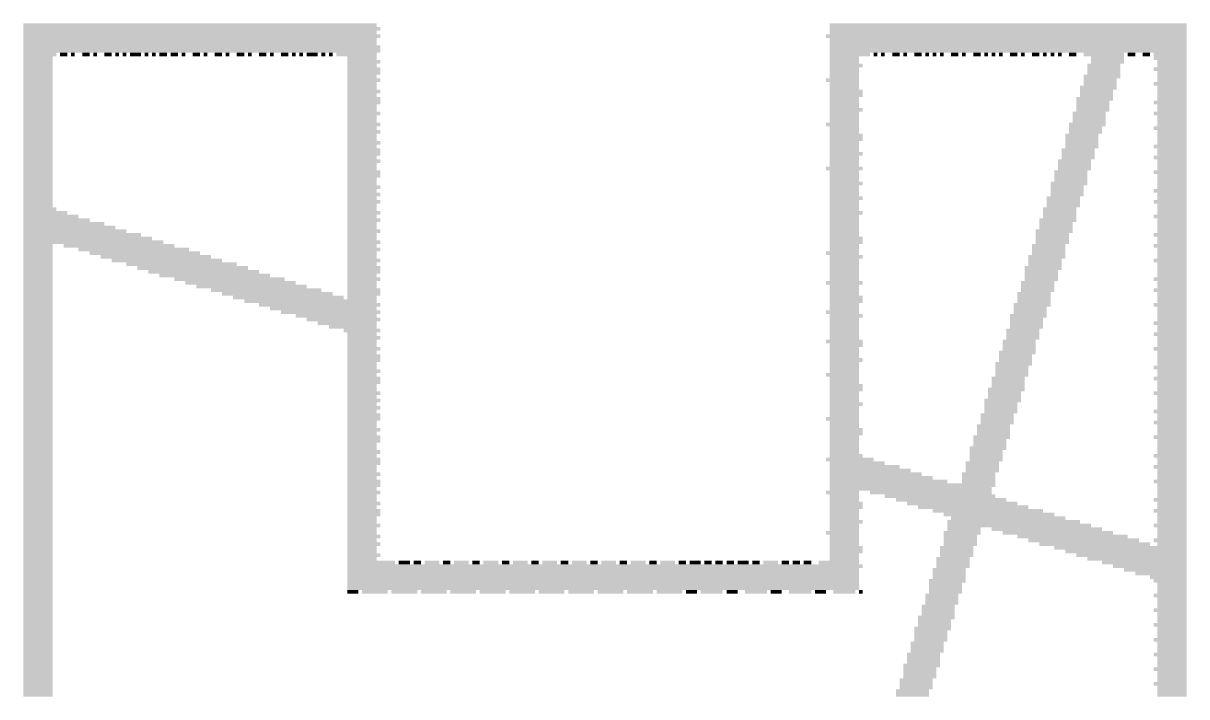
# Model space of a CAD drawing. Extents: x 0 to 95, y -1 to 85.
# Drawn here: x 43.59 to 51.3, y 34.32 to 38.78 of the extents above; entities that cross this region are included whole.
import ezdxf

# ---------------------------------------------------------------- set-up
doc = ezdxf.new("R2010")
doc.units = 0
doc.layers.add('26', color=251, linetype='CONTINUOUS')

# ---------------------------------------------------------------- blocks, each defined once
blk = doc.blocks.new('RECT')
blk.add_solid([(-0.5, -0.5), (0.5, -0.5), (-0.5, 0.5), (0.5, 0.5)])

msp = doc.modelspace()

# ---------------------------------------------------------------- block references
at = {"layer": '26', "yscale": 0.0244, "rotation": 180}
for p, xscale in [((44.7618, 38.7716), 2.3424), ((50.1176, 38.7716), 2.3668), ((44.774, 38.7472), 2.3668), ((44.7618, 38.7228), 2.3424), ((44.774, 38.6984), 2.3668), ((50.1054, 38.6984), 2.3912), ((50.1176, 38.7472), 2.3668), ((50.1176, 38.7228), 2.3668), ((44.7618, 38.674), 2.3424), ((44.7618, 38.6496), 2.3424), ((44.774, 38.6252), 2.3668), ((50.1176, 38.674), 2.3668), ((50.1176, 38.6496), 2.3668), ((50.1176, 38.6252), 2.3668), ((44.774, 38.6008), 2.3668), ((43.7004, 38.5764), 0.2196), ((43.6882, 38.552), 0.1952), ((43.859, 38.5764), 0.0488), ((43.92, 38.5764), 0.0244), ((44.0054, 38.5764), 0.0488), ((44.0664, 38.5764), 0.0244), ((44.1518, 38.5764), 0.0488), ((44.2128, 38.5764), 0.0244), ((44.2616, 38.5764), 0.0244), ((44.3348, 38.5764), 0.0732), ((44.408, 38.5764), 0.0244), ((44.4568, 38.5764), 0.0244), ((44.5178, 38.5764), 0.0488), ((44.591, 38.5764), 0.0488), ((44.652, 38.5764), 0.0244), ((44.7374, 38.5764), 0.0488), ((44.7984, 38.5764), 0.0244), ((44.8838, 38.5764), 0.0488), ((44.9448, 38.5764), 0.0244), ((45.0302, 38.5764), 0.0488), ((45.0912, 38.5764), 0.0244), ((45.1766, 38.5764), 0.0488), ((45.2376, 38.5764), 0.0244), ((45.323, 38.5764), 0.0488), ((45.384, 38.5764), 0.0244), ((45.4328, 38.5764), 0.0244), ((45.506, 38.5764), 0.0732), ((45.5792, 38.5764), 0.0244), ((45.628, 38.5764), 0.0244), ((45.7988, 38.5764), 0.2684), ((45.8354, 38.552), 0.1952), ((50.1176, 38.6008), 2.3668), ((49.0684, 38.5764), 0.2684), ((49.0318, 38.552), 0.1952), ((49.2392, 38.5764), 0.0244), ((49.288, 38.5764), 0.0244), ((49.3734, 38.5764), 0.0488), ((49.4344, 38.5764), 0.0244), ((49.5198, 38.5764), 0.0488), ((49.5808, 38.5764), 0.0244), ((49.6296, 38.5764), 0.0244), ((49.6784, 38.5764), 0.0244), ((49.7638, 38.5764), 0.0488), ((49.8248, 38.5764), 0.0244), ((49.9102, 38.5764), 0.0488), ((49.9712, 38.5764), 0.0244), ((50.02, 38.5764), 0.0244), ((50.0688, 38.5764), 0.0244), ((50.1542, 38.5764), 0.0488), ((50.2152, 38.5764), 0.0244), ((50.3006, 38.5764), 0.0488), ((50.3616, 38.5764), 0.0244), ((50.4104, 38.5764), 0.0244), ((50.4592, 38.5764), 0.0244), ((50.5446, 38.5764), 0.0488), ((50.752, 38.5764), 0.2684), ((50.7764, 38.552), 0.2196), ((50.935, 38.5764), 0.0488), ((51.0326, 38.5764), 0.0488), ((51.1912, 38.5764), 0.2196), ((51.1912, 38.552), 0.2196), ((43.6882, 38.5276), 0.1952), ((43.6882, 38.5032), 0.1952), ((43.6882, 38.4788), 0.1952), ((45.8476, 38.5276), 0.2196), ((45.8354, 38.5032), 0.1952), ((45.8476, 38.4788), 0.2196), ((49.0318, 38.5276), 0.1952), ((49.044, 38.5032), 0.2196), ((49.0318, 38.4788), 0.1952), ((50.752, 38.5032), 0.2196), ((50.752, 38.4788), 0.2196), ((50.7764, 38.5276), 0.2196), ((51.1912, 38.4788), 0.2196), ((51.2034, 38.5276), 0.1952), ((51.2034, 38.5032), 0.1952), ((43.6882, 38.4544), 0.1952), ((43.6882, 38.43), 0.1952), ((43.6882, 38.4056), 0.1952), ((45.8476, 38.4544), 0.2196), ((45.8354, 38.43), 0.1952), ((45.8476, 38.4056), 0.2196), ((49.0196, 38.4056), 0.2196), ((49.0318, 38.4544), 0.1952), ((49.0318, 38.43), 0.1952), ((50.7398, 38.43), 0.244), ((50.7276, 38.4056), 0.2196), ((50.752, 38.4544), 0.2196), ((51.2034, 38.4544), 0.1952), ((51.2034, 38.43), 0.1952), ((51.2034, 38.4056), 0.1952), ((43.6882, 38.3812), 0.1952), ((43.6882, 38.3568), 0.1952), ((43.6882, 38.3324), 0.1952), ((45.8354, 38.3812), 0.1952), ((45.8354, 38.3568), 0.1952), ((45.8476, 38.3324), 0.2196), ((49.0318, 38.3812), 0.1952), ((49.0318, 38.3568), 0.1952), ((49.044, 38.3324), 0.2196), ((50.7154, 38.3568), 0.244), ((50.7032, 38.3324), 0.2196), ((50.7276, 38.3812), 0.2196), ((51.1912, 38.3812), 0.2196), ((51.2034, 38.3568), 0.1952), ((51.2034, 38.3324), 0.1952), ((43.6882, 38.308), 0.1952), ((43.6882, 38.2836), 0.1952), ((43.6882, 38.2592), 0.1952), ((43.6882, 38.2348), 0.1952), ((45.8354, 38.308), 0.1952), ((45.8476, 38.2836), 0.2196), ((45.8476, 38.2592), 0.2196), ((45.8354, 38.2348), 0.1952), ((49.044, 38.308), 0.2196), ((49.0318, 38.2836), 0.1952), ((49.0318, 38.2592), 0.1952), ((49.0318, 38.2348), 0.1952), ((50.691, 38.2836), 0.244), ((50.6788, 38.2592), 0.2196), ((50.6788, 38.2348), 0.2196), ((50.7032, 38.308), 0.2196), ((51.1912, 38.2592), 0.2196), ((51.2034, 38.308), 0.1952), ((51.2034, 38.2836), 0.1952), ((51.2034, 38.2348), 0.1952), ((43.6882, 38.2104), 0.1952), ((43.6882, 38.186), 0.1952), ((43.6882, 38.1616), 0.1952), ((45.8354, 38.2104), 0.1952), ((45.8476, 38.186), 0.2196), ((45.8354, 38.1616), 0.1952), ((49.044, 38.2104), 0.2196), ((49.0318, 38.186), 0.1952), ((49.0318, 38.1616), 0.1952), ((50.6544, 38.186), 0.2196), ((50.6544, 38.1616), 0.2196), ((50.6788, 38.2104), 0.2196), ((51.1912, 38.186), 0.2196), ((51.2034, 38.2104), 0.1952), ((51.2034, 38.1616), 0.1952), ((43.6882, 38.1372), 0.1952), ((43.6882, 38.1128), 0.1952), ((43.6882, 38.0884), 0.1952), ((45.8354, 38.1372), 0.1952), ((45.8476, 38.1128), 0.2196), ((45.8354, 38.0884), 0.1952), ((49.0196, 38.1128), 0.2196), ((49.0318, 38.1372), 0.1952), ((49.0318, 38.0884), 0.1952), ((50.6422, 38.1128), 0.244), ((50.63, 38.0884), 0.2196), ((50.6544, 38.1372), 0.2196), ((51.1912, 38.0884), 0.2196), ((51.2034, 38.1372), 0.1952), ((51.2034, 38.1128), 0.1952), ((43.6882, 38.064), 0.1952), ((43.6882, 38.0396), 0.1952), ((43.6882, 38.0152), 0.1952), ((45.8476, 38.064), 0.2196), ((45.8354, 38.0396), 0.1952), ((45.8354, 38.0152), 0.1952), ((49.0318, 38.064), 0.1952), ((49.044, 38.0396), 0.2196), ((49.044, 38.0152), 0.2196), ((50.6056, 38.0396), 0.2196), ((50.6056, 38.0152), 0.2196), ((50.63, 38.064), 0.2196), ((51.2034, 38.064), 0.1952), ((51.2034, 38.0396), 0.1952), ((51.2034, 38.0152), 0.1952), ((43.6882, 37.9908), 0.1952), ((43.6882, 37.9664), 0.1952), ((43.6882, 37.942), 0.1952), ((45.8476, 37.9908), 0.2196), ((45.8354, 37.9664), 0.1952), ((45.8476, 37.942), 0.2196), ((49.0318, 37.9908), 0.1952), ((49.0318, 37.9664), 0.1952), ((49.0318, 37.942), 0.1952), ((50.5812, 37.942), 0.2196), ((50.6056, 37.9908), 0.2196), ((50.6056, 37.9664), 0.2196), ((51.1912, 37.9664), 0.2196), ((51.2034, 37.9908), 0.1952), ((51.2034, 37.942), 0.1952), ((43.6882, 37.9176), 0.1952), ((43.6882, 37.8932), 0.1952), ((43.6882, 37.8688), 0.1952), ((45.8476, 37.9176), 0.2196), ((45.8354, 37.8932), 0.1952), ((45.8476, 37.8688), 0.2196), ((49.044, 37.9176), 0.2196), ((49.0318, 37.8932), 0.1952), ((49.0318, 37.8688), 0.1952), ((50.5568, 37.8688), 0.2196), ((50.5812, 37.9176), 0.2196), ((50.5812, 37.8932), 0.2196), ((51.1912, 37.8932), 0.2196), ((51.2034, 37.9176), 0.1952), ((51.2034, 37.8688), 0.1952), ((43.6882, 37.8444), 0.1952), ((43.6882, 37.82), 0.1952), ((43.6882, 37.7956), 0.1952), ((43.6882, 37.7712), 0.1952), ((45.8354, 37.8444), 0.1952), ((45.8354, 37.82), 0.1952), ((45.8476, 37.7956), 0.2196), ((45.8476, 37.7712), 0.2196), ((49.0318, 37.82), 0.244), ((49.0318, 37.8444), 0.1952), ((49.0318, 37.7956), 0.1952), ((49.0318, 37.7712), 0.1952), ((50.5324, 37.7956), 0.2196), ((50.5324, 37.7712), 0.2196), ((50.5568, 37.8444), 0.2196), ((50.5568, 37.82), 0.2196), ((51.1912, 37.7956), 0.2196), ((51.2034, 37.8444), 0.1952), ((51.2034, 37.82), 0.1952), ((51.2034, 37.7712), 0.1952), ((43.6882, 37.7468), 0.1952), ((43.6882, 37.7224), 0.1952), ((43.6882, 37.698), 0.1952), ((45.8354, 37.7468), 0.1952), ((45.8354, 37.7224), 0.1952), ((45.8476, 37.698), 0.2196), ((49.0318, 37.7468), 0.1952), ((49.044, 37.7224), 0.2196), ((49.0318, 37.698), 0.1952), ((50.5202, 37.7224), 0.244), ((50.508, 37.698), 0.2196), ((50.5324, 37.7468), 0.2196), ((51.2034, 37.7468), 0.1952), ((51.2034, 37.7224), 0.1952), ((51.2034, 37.698), 0.1952), ((43.6882, 37.6736), 0.1952), ((43.6882, 37.6492), 0.1952), ((43.6882, 37.6248), 0.1952), ((45.8354, 37.6736), 0.1952), ((45.8476, 37.6492), 0.2196), ((45.8354, 37.6248), 0.1952), ((49.0318, 37.6736), 0.1952), ((49.0318, 37.6492), 0.1952), ((49.044, 37.6248), 0.2196), ((50.4836, 37.6248), 0.2196), ((50.508, 37.6736), 0.2196), ((50.508, 37.6492), 0.2196), ((51.1912, 37.6736), 0.2196), ((51.2034, 37.6492), 0.1952), ((51.2034, 37.6248), 0.1952), ((43.6882, 37.6004), 0.1952), ((43.6882, 37.576), 0.1952), ((43.7004, 37.5516), 0.2196), ((45.8476, 37.6004), 0.2196), ((45.8354, 37.576), 0.1952), ((45.8354, 37.5516), 0.1952), ((49.0318, 37.6004), 0.1952), ((49.0318, 37.576), 0.1952), ((49.0318, 37.5516), 0.1952), ((50.4592, 37.5516), 0.2196), ((50.4836, 37.6004), 0.2196), ((50.4836, 37.576), 0.2196), ((51.1912, 37.6004), 0.2196), ((51.2034, 37.576), 0.1952), ((51.2034, 37.5516), 0.1952), ((43.737, 37.5272), 0.2928), ((43.7736, 37.5028), 0.366), ((43.8102, 37.4784), 0.4392), ((45.8476, 37.5272), 0.2196), ((45.8354, 37.5028), 0.1952), ((45.8476, 37.4784), 0.2196), ((49.044, 37.5272), 0.2196), ((49.0318, 37.5028), 0.1952), ((49.0318, 37.4784), 0.1952), ((50.447, 37.4784), 0.244), ((50.4592, 37.5272), 0.2196), ((50.4592, 37.5028), 0.2196), ((51.1912, 37.5028), 0.2196), ((51.2034, 37.5272), 0.1952), ((51.2034, 37.4784), 0.1952), ((43.859, 37.454), 0.5368), ((43.8956, 37.4296), 0.61), ((43.9322, 37.4052), 0.6832), ((45.8354, 37.454), 0.1952), ((45.8354, 37.4296), 0.1952), ((45.8476, 37.4052), 0.2196), ((49.0318, 37.454), 0.1952), ((49.0318, 37.4296), 0.1952), ((49.0318, 37.4052), 0.1952), ((50.4226, 37.4052), 0.244), ((50.4348, 37.454), 0.2196), ((50.4348, 37.4296), 0.2196), ((51.2034, 37.454), 0.1952), ((51.2034, 37.4296), 0.1952), ((51.2034, 37.4052), 0.1952), ((43.981, 37.3808), 0.7808), ((44.0176, 37.3564), 0.854), ((44.0542, 37.332), 0.9272), ((43.6882, 37.3076), 0.1952), ((44.225, 37.3076), 0.732), ((45.8354, 37.3808), 0.1952), ((45.8354, 37.3564), 0.1952), ((45.8476, 37.332), 0.2196), ((45.8354, 37.3076), 0.1952), ((49.0318, 37.3808), 0.1952), ((49.044, 37.3564), 0.2196), ((49.044, 37.332), 0.2196), ((49.0318, 37.3076), 0.1952), ((50.386, 37.3076), 0.2196), ((50.4104, 37.3808), 0.2196), ((50.4104, 37.3564), 0.2196), ((50.4104, 37.332), 0.2196), ((51.1912, 37.3808), 0.2196), ((51.1912, 37.3076), 0.2196), ((51.2034, 37.3564), 0.1952), ((51.2034, 37.332), 0.1952), ((43.6882, 37.2832), 0.1952), ((43.6882, 37.2588), 0.1952), ((43.6882, 37.2344), 0.1952), ((44.3226, 37.2832), 0.732), ((44.3958, 37.2588), 0.732), ((44.469, 37.2344), 0.732), ((45.8476, 37.2832), 0.2196), ((45.8354, 37.2588), 0.1952), ((45.8354, 37.2344), 0.1952), ((49.0196, 37.2588), 0.2196), ((49.0318, 37.2832), 0.1952), ((49.044, 37.2344), 0.2196), ((50.3738, 37.2344), 0.244), ((50.386, 37.2832), 0.2196), ((50.386, 37.2588), 0.2196), ((51.2034, 37.2832), 0.1952), ((51.2034, 37.2588), 0.1952), ((51.2034, 37.2344), 0.1952), ((43.6882, 37.21), 0.1952), ((43.6882, 37.1856), 0.1952), ((43.6882, 37.1612), 0.1952), ((44.5422, 37.21), 0.732), ((44.6398, 37.1856), 0.732), ((44.713, 37.1612), 0.732), ((45.8476, 37.21), 0.2196), ((45.8354, 37.1856), 0.1952), ((45.8476, 37.1612), 0.2196), ((49.0318, 37.21), 0.1952), ((49.0318, 37.1856), 0.1952), ((49.0318, 37.1612), 0.1952), ((50.3494, 37.1612), 0.244), ((50.3616, 37.21), 0.2196), ((50.3616, 37.1856), 0.2196), ((51.1912, 37.21), 0.2196), ((51.2034, 37.1856), 0.1952), ((51.2034, 37.1612), 0.1952), ((43.6882, 37.1368), 0.1952), ((43.6882, 37.1124), 0.1952), ((43.6882, 37.088), 0.1952), ((44.7862, 37.1368), 0.732), ((44.8594, 37.1124), 0.732), ((44.957, 37.088), 0.732), ((45.8476, 37.1368), 0.2196), ((45.8354, 37.1124), 0.1952), ((45.8476, 37.088), 0.2196), ((49.0318, 37.1368), 0.1952), ((49.0318, 37.1124), 0.1952), ((49.0318, 37.088), 0.1952), ((50.3372, 37.1368), 0.2196), ((50.3372, 37.1124), 0.2196), ((50.3372, 37.088), 0.2196), ((51.1912, 37.088), 0.2196), ((51.2034, 37.1368), 0.1952), ((51.2034, 37.1124), 0.1952), ((43.6882, 37.0636), 0.1952), ((43.6882, 37.0392), 0.1952), ((43.6882, 37.0148), 0.1952), ((45.0302, 37.0636), 0.732), ((45.1034, 37.0392), 0.732), ((45.201, 37.0148), 0.732), ((45.8354, 37.0636), 0.1952), ((45.8354, 37.0392), 0.1952), ((45.8476, 37.0148), 0.2196), ((49.0318, 37.0636), 0.244), ((49.0318, 37.0392), 0.1952), ((49.0318, 37.0148), 0.1952), ((50.3128, 37.0636), 0.2196), ((50.3128, 37.0392), 0.2196), ((50.3128, 37.0148), 0.2196), ((51.1912, 37.0148), 0.2196), ((51.2034, 37.0636), 0.1952), ((51.2034, 37.0392), 0.1952), ((43.6882, 36.9904), 0.1952), ((43.6882, 36.966), 0.1952), ((43.6882, 36.9416), 0.1952), ((45.2742, 36.9904), 0.732), ((45.3474, 36.966), 0.732), ((45.4938, 36.9416), 0.8784), ((45.8476, 36.9904), 0.2196), ((45.8354, 36.966), 0.1952), ((49.0318, 36.9904), 0.1952), ((49.044, 36.966), 0.2196), ((49.044, 36.9416), 0.2196), ((50.2884, 36.9904), 0.2196), ((50.2884, 36.966), 0.2196), ((50.2884, 36.9416), 0.2196), ((51.2034, 36.9904), 0.1952), ((51.2034, 36.966), 0.1952), ((51.2034, 36.9416), 0.1952), ((43.6882, 36.9172), 0.1952), ((43.6882, 36.8928), 0.1952), ((43.6882, 36.8684), 0.1952), ((43.6882, 36.844), 0.1952), ((45.5548, 36.9172), 0.8052), ((45.5792, 36.8928), 0.7076), ((45.628, 36.8684), 0.6588), ((45.6646, 36.844), 0.5368), ((49.0196, 36.8684), 0.2196), ((49.0318, 36.9172), 0.1952), ((49.0318, 36.8928), 0.1952), ((49.044, 36.844), 0.2196), ((50.2518, 36.844), 0.244), ((50.2762, 36.9172), 0.244), ((50.264, 36.8928), 0.2196), ((50.264, 36.8684), 0.2196), ((51.1912, 36.9172), 0.2196), ((51.2034, 36.8928), 0.1952), ((51.2034, 36.8684), 0.1952), ((51.2034, 36.844), 0.1952), ((43.6882, 36.8196), 0.1952), ((43.6882, 36.7952), 0.1952), ((43.6882, 36.7708), 0.1952), ((45.7134, 36.8196), 0.488), ((45.7378, 36.7952), 0.3904), ((45.7744, 36.7708), 0.3172), ((49.0318, 36.8196), 0.1952), ((49.0318, 36.7952), 0.1952), ((49.0318, 36.7708), 0.1952), ((50.2396, 36.8196), 0.2196), ((50.2396, 36.7952), 0.2196), ((50.2396, 36.7708), 0.2196), ((51.1912, 36.7952), 0.2196), ((51.2034, 36.8196), 0.1952), ((51.2034, 36.7708), 0.1952), ((43.6882, 36.7464), 0.1952), ((43.6882, 36.722), 0.1952), ((43.6882, 36.6976), 0.1952), ((45.8354, 36.7464), 0.244), ((45.8354, 36.722), 0.1952), ((45.8476, 36.6976), 0.2196), ((49.0318, 36.7464), 0.1952), ((49.0318, 36.722), 0.1952), ((49.0318, 36.6976), 0.1952), ((50.2152, 36.7464), 0.2196), ((50.2152, 36.722), 0.2196), ((50.2152, 36.6976), 0.2196), ((51.1912, 36.722), 0.2196), ((51.2034, 36.7464), 0.1952), ((51.2034, 36.6976), 0.1952), ((43.6882, 36.6732), 0.1952), ((43.6882, 36.6488), 0.1952), ((43.6882, 36.6244), 0.1952), ((45.8354, 36.6732), 0.1952), ((45.8354, 36.6488), 0.1952), ((45.8476, 36.6244), 0.2196), ((49.0318, 36.6732), 0.244), ((49.044, 36.6488), 0.2196), ((49.0318, 36.6244), 0.1952), ((50.1908, 36.6732), 0.2196), ((50.1908, 36.6488), 0.2196), ((50.1908, 36.6244), 0.2196), ((51.1912, 36.6244), 0.2196), ((51.2034, 36.6732), 0.1952), ((51.2034, 36.6488), 0.1952), ((43.6882, 36.6), 0.1952), ((43.6882, 36.5756), 0.1952), ((43.6882, 36.5512), 0.1952), ((45.8354, 36.6), 0.1952), ((45.8476, 36.5756), 0.2196), ((45.8476, 36.5512), 0.2196), ((49.0318, 36.6), 0.1952), ((49.0318, 36.5756), 0.1952), ((49.044, 36.5512), 0.2196), ((50.1786, 36.6), 0.244), ((50.1664, 36.5756), 0.2196), ((50.1664, 36.5512), 0.2196), ((51.2034, 36.6), 0.1952), ((51.2034, 36.5756), 0.1952), ((51.2034, 36.5512), 0.1952), ((43.6882, 36.5268), 0.1952), ((43.6882, 36.5024), 0.1952), ((43.6882, 36.478), 0.1952), ((45.8354, 36.5268), 0.1952), ((45.8354, 36.5024), 0.1952), ((45.8476, 36.478), 0.2196), ((49.0318, 36.5268), 0.1952), ((49.0318, 36.5024), 0.1952), ((49.0318, 36.478), 0.1952), ((50.1542, 36.5268), 0.244), ((50.142, 36.5024), 0.2196), ((50.142, 36.478), 0.2196), ((51.1912, 36.5024), 0.2196), ((51.2034, 36.5268), 0.1952), ((51.2034, 36.478), 0.1952), ((43.6882, 36.4536), 0.1952), ((43.6882, 36.4292), 0.1952), ((43.6882, 36.4048), 0.1952), ((45.8354, 36.4536), 0.1952), ((45.8476, 36.4292), 0.2196), ((45.8476, 36.4048), 0.2196), ((49.0196, 36.4536), 0.2196), ((49.0318, 36.4292), 0.1952), ((49.0318, 36.4048), 0.1952), ((50.1176, 36.4292), 0.2196), ((50.1176, 36.4048), 0.2196), ((50.142, 36.4536), 0.2196), ((51.1912, 36.4292), 0.2196), ((51.2034, 36.4536), 0.1952), ((51.2034, 36.4048), 0.1952), ((43.6882, 36.3804), 0.1952), ((43.6882, 36.356), 0.1952), ((43.6882, 36.3316), 0.1952), ((43.6882, 36.3072), 0.1952), ((45.8354, 36.3804), 0.1952), ((45.8354, 36.356), 0.1952), ((45.8476, 36.3316), 0.2196), ((45.8354, 36.3072), 0.1952), ((49.044, 36.3804), 0.2196), ((49.044, 36.356), 0.2196), ((49.0318, 36.3316), 0.1952), ((49.0318, 36.3072), 0.1952), ((50.1054, 36.356), 0.244), ((50.0932, 36.3316), 0.2196), ((50.0932, 36.3072), 0.2196), ((50.1176, 36.3804), 0.2196), ((51.1912, 36.3316), 0.2196), ((51.2034, 36.3804), 0.1952), ((51.2034, 36.356), 0.1952), ((51.2034, 36.3072), 0.1952), ((43.6882, 36.2828), 0.1952), ((43.6882, 36.2584), 0.1952), ((43.6882, 36.234), 0.1952), ((45.8476, 36.2828), 0.2196), ((45.8354, 36.2584), 0.1952), ((45.8476, 36.234), 0.2196), ((49.0318, 36.2828), 0.1952), ((49.044, 36.2584), 0.2196), ((49.0318, 36.234), 0.1952), ((50.081, 36.2828), 0.244), ((50.0688, 36.2584), 0.2196), ((50.0688, 36.234), 0.2196), ((51.2034, 36.2828), 0.1952), ((51.2034, 36.2584), 0.1952), ((51.2034, 36.234), 0.1952), ((43.6882, 36.2096), 0.1952), ((43.6882, 36.1852), 0.1952), ((43.6882, 36.1608), 0.1952), ((45.8354, 36.2096), 0.1952), ((45.8476, 36.1852), 0.2196), ((45.8476, 36.1608), 0.2196), ((49.0196, 36.1608), 0.2196), ((49.0318, 36.2096), 0.1952), ((49.0318, 36.1852), 0.1952), ((50.0444, 36.1852), 0.2196), ((50.0444, 36.1608), 0.2196), ((50.0688, 36.2096), 0.2196), ((51.1912, 36.2096), 0.2196), ((51.2034, 36.1852), 0.1952), ((51.2034, 36.1608), 0.1952), ((43.6882, 36.1364), 0.1952), ((43.6882, 36.112), 0.1952), ((43.6882, 36.0876), 0.1952), ((45.8354, 36.1364), 0.1952), ((45.8354, 36.112), 0.1952), ((45.8476, 36.0876), 0.2196), ((49.0318, 36.1364), 0.1952), ((49.0318, 36.112), 0.1952), ((49.044, 36.0876), 0.2196), ((50.02, 36.112), 0.2196), ((50.02, 36.0876), 0.2196), ((50.0444, 36.1364), 0.2196), ((51.1912, 36.1364), 0.2196), ((51.2034, 36.112), 0.1952), ((51.2034, 36.0876), 0.1952), ((43.6882, 36.0632), 0.1952), ((43.6882, 36.0388), 0.1952), ((43.6882, 36.0144), 0.1952), ((45.8354, 36.0632), 0.1952), ((45.8476, 36.0388), 0.2196), ((45.8476, 36.0144), 0.2196), ((49.044, 36.0632), 0.2196), ((49.0318, 36.0388), 0.1952), ((49.0318, 36.0144), 0.1952), ((50.0078, 36.0388), 0.244), ((49.9956, 36.0144), 0.2196), ((50.02, 36.0632), 0.2196), ((51.1912, 36.0388), 0.2196), ((51.2034, 36.0632), 0.1952), ((51.2034, 36.0144), 0.1952), ((43.6882, 35.99), 0.1952), ((43.6882, 35.9656), 0.1952), ((43.6882, 35.9412), 0.1952), ((45.8354, 35.99), 0.1952), ((45.8354, 35.9656), 0.1952), ((45.8476, 35.9412), 0.2196), ((49.0318, 35.99), 0.1952), ((49.0318, 35.9656), 0.1952), ((49.0318, 35.9412), 0.1952), ((49.9834, 35.9656), 0.244), ((49.9712, 35.9412), 0.2196), ((49.9956, 35.99), 0.2196), ((51.2034, 35.99), 0.1952), ((51.2034, 35.9656), 0.1952), ((51.2034, 35.9412), 0.1952), ((43.6882, 35.9168), 0.1952), ((43.6882, 35.8924), 0.1952), ((43.6882, 35.868), 0.1952), ((43.6882, 35.8436), 0.1952), ((45.8354, 35.9168), 0.1952), ((45.8476, 35.8924), 0.2196), ((45.8476, 35.868), 0.2196), ((45.8354, 35.8436), 0.1952), ((49.0684, 35.8924), 0.3172), ((49.044, 35.9168), 0.2196), ((49.1172, 35.868), 0.366), ((49.166, 35.8436), 0.4636), ((49.9468, 35.868), 0.2196), ((49.9468, 35.8436), 0.2196), ((49.9712, 35.9168), 0.2196), ((49.9712, 35.8924), 0.2196), ((51.1912, 35.9168), 0.2196), ((51.1912, 35.8436), 0.2196), ((51.2034, 35.8924), 0.1952), ((51.2034, 35.868), 0.1952), ((43.6882, 35.8192), 0.1952), ((43.6882, 35.7948), 0.1952), ((43.6882, 35.7704), 0.1952), ((45.8354, 35.8192), 0.1952), ((45.8476, 35.7948), 0.2196), ((45.8354, 35.7704), 0.1952), ((49.2026, 35.8192), 0.5368), ((49.2392, 35.7948), 0.61), ((49.2758, 35.7704), 0.6832), ((49.9224, 35.7948), 0.2196), ((49.9224, 35.7704), 0.2196), ((49.9468, 35.8192), 0.2196), ((51.2034, 35.8192), 0.1952), ((51.2034, 35.7948), 0.1952), ((51.2034, 35.7704), 0.1952), ((43.6882, 35.746), 0.1952), ((43.6882, 35.7216), 0.1952), ((43.6882, 35.6972), 0.1952), ((45.8476, 35.746), 0.2196), ((45.8476, 35.7216), 0.2196), ((45.8354, 35.6972), 0.1952), ((49.3246, 35.746), 0.7808), ((49.4832, 35.7216), 1.098), ((49.471, 35.6972), 1.0736), ((49.9224, 35.746), 0.2196), ((51.1912, 35.746), 0.2196), ((51.2034, 35.7216), 0.1952), ((51.2034, 35.6972), 0.1952), ((43.6882, 35.6728), 0.1952), ((43.6882, 35.6484), 0.1952), ((43.6882, 35.624), 0.1952), ((45.8476, 35.6728), 0.2196), ((45.8354, 35.6484), 0.1952), ((45.8354, 35.624), 0.1952), ((49.0196, 35.6728), 0.2196), ((49.0318, 35.6484), 0.1952), ((49.0318, 35.624), 0.1952), ((49.6052, 35.6728), 0.8052), ((49.6662, 35.6484), 0.732), ((49.7394, 35.624), 0.732), ((51.1912, 35.624), 0.2196), ((51.2034, 35.6728), 0.1952), ((51.2034, 35.6484), 0.1952), ((43.6882, 35.5996), 0.1952), ((43.6882, 35.5752), 0.1952), ((43.6882, 35.5508), 0.1952), ((45.8476, 35.5996), 0.2196), ((45.8354, 35.5752), 0.1952), ((45.8476, 35.5508), 0.2196), ((49.044, 35.5996), 0.2196), ((49.044, 35.5752), 0.2196), ((49.0318, 35.5508), 0.1952), ((49.8126, 35.5996), 0.732), ((49.8858, 35.5752), 0.732), ((49.9834, 35.5508), 0.732), ((51.1912, 35.5508), 0.2196), ((51.2034, 35.5996), 0.1952), ((51.2034, 35.5752), 0.1952), ((43.6882, 35.5264), 0.1952), ((43.6882, 35.502), 0.1952), ((43.6882, 35.4776), 0.1952), ((45.8476, 35.5264), 0.2196), ((45.8354, 35.502), 0.1952), ((45.8354, 35.4776), 0.1952), ((49.0318, 35.5264), 0.1952), ((49.0318, 35.502), 0.1952), ((49.044, 35.4776), 0.2196), ((50.0566, 35.5264), 0.732), ((50.1542, 35.4776), 0.8784), ((50.1176, 35.502), 0.7564), ((51.2034, 35.5264), 0.1952), ((51.2034, 35.502), 0.1952), ((51.2034, 35.4776), 0.1952), ((43.6882, 35.4532), 0.1952), ((43.6882, 35.4288), 0.1952), ((43.6882, 35.4044), 0.1952), ((43.6882, 35.38), 0.1952), ((45.8476, 35.4532), 0.2196), ((45.8354, 35.4288), 0.1952), ((45.8354, 35.4044), 0.1952), ((45.8476, 35.38), 0.2196), ((49.0196, 35.4044), 0.2196), ((49.0318, 35.4532), 0.1952), ((49.0318, 35.4288), 0.1952), ((49.0318, 35.38), 0.1952), ((49.8126, 35.4044), 0.244), ((49.8004, 35.38), 0.2196), ((50.1908, 35.4532), 0.9516), ((49.8248, 35.4288), 0.2196), ((50.3738, 35.4288), 0.732), ((50.447, 35.4044), 0.732), ((50.5446, 35.38), 0.732), ((51.1912, 35.4532), 0.2196), ((51.2034, 35.4288), 0.1952), ((51.2034, 35.4044), 0.1952), ((51.2034, 35.38), 0.1952), ((43.6882, 35.3556), 0.1952), ((43.6882, 35.3312), 0.1952), ((43.6882, 35.3068), 0.1952), ((45.8354, 35.3556), 0.1952), ((45.8476, 35.3312), 0.2196), ((45.8354, 35.3068), 0.1952), ((49.0318, 35.3556), 0.1952), ((49.0318, 35.3312), 0.1952), ((49.044, 35.3068), 0.2196), ((49.776, 35.3068), 0.2196), ((49.8004, 35.3556), 0.2196), ((49.8004, 35.3312), 0.2196), ((50.6178, 35.3556), 0.732), ((50.691, 35.3312), 0.732), ((50.8618, 35.3068), 0.8784), ((51.1912, 35.3556), 0.2196), ((51.2034, 35.3312), 0.1952), ((43.6882, 35.2824), 0.1952), ((43.6882, 35.258), 0.1952), ((43.6882, 35.2336), 0.1952), ((45.8354, 35.2824), 0.1952), ((45.8476, 35.258), 0.2196), ((45.8354, 35.2336), 0.1952), ((49.044, 35.2824), 0.2196), ((49.0318, 35.258), 0.1952), ((49.0318, 35.2336), 0.1952), ((49.7516, 35.2336), 0.2196), ((49.776, 35.2824), 0.2196), ((49.776, 35.258), 0.2196), ((50.8984, 35.2824), 0.8052), ((50.935, 35.258), 0.732), ((50.9716, 35.2336), 0.6588), ((43.6882, 35.2092), 0.1952), ((43.6882, 35.1848), 0.1952), ((43.6882, 35.1604), 0.1952), ((45.8964, 35.2092), 0.3172), ((47.4458, 35.1848), 3.416), ((47.4336, 35.1604), 3.3916), ((46.116, 35.2092), 0.0732), ((46.2014, 35.2092), 0.0488), ((46.299, 35.2092), 0.0976), ((46.3966, 35.2092), 0.0488), ((46.4942, 35.2092), 0.0976), ((46.5918, 35.2092), 0.0488), ((46.6894, 35.2092), 0.0976), ((46.787, 35.2092), 0.0488), ((46.8846, 35.2092), 0.0976), ((46.9822, 35.2092), 0.0488), ((47.0798, 35.2092), 0.0976), ((47.1774, 35.2092), 0.0488), ((47.275, 35.2092), 0.0976), ((47.3726, 35.2092), 0.0488), ((47.4702, 35.2092), 0.0976), ((47.5678, 35.2092), 0.0488), ((47.6654, 35.2092), 0.0976), ((47.763, 35.2092), 0.0488), ((47.8606, 35.2092), 0.0976), ((47.9582, 35.2092), 0.0488), ((48.0436, 35.2092), 0.0732), ((48.129, 35.2092), 0.0488), ((48.2022, 35.2092), 0.0488), ((48.2754, 35.2092), 0.0488), ((48.3608, 35.2092), 0.0732), ((48.4462, 35.2092), 0.0488), ((48.5438, 35.2092), 0.0976), ((48.6414, 35.2092), 0.0488), ((48.7146, 35.2092), 0.0488), ((48.7878, 35.2092), 0.0488), ((48.9952, 35.2092), 0.2684), ((49.7272, 35.1604), 0.2196), ((49.7516, 35.2092), 0.2196), ((49.7516, 35.1848), 0.2196), ((51.0204, 35.2092), 0.5612), ((51.057, 35.1848), 0.488), ((51.0936, 35.1604), 0.4148), ((43.6882, 35.136), 0.1952), ((43.6882, 35.1116), 0.1952), ((43.6882, 35.0872), 0.1952), ((47.4336, 35.136), 3.3916), ((47.4336, 35.1116), 3.3916), ((47.4336, 35.0872), 3.3916), ((49.715, 35.0872), 0.244), ((49.7272, 35.136), 0.2196), ((49.7272, 35.1116), 0.2196), ((51.1302, 35.136), 0.3416), ((51.179, 35.1116), 0.244), ((51.1912, 35.0872), 0.2196), ((43.6882, 35.0628), 0.1952), ((43.6882, 35.0384), 0.1952), ((43.6882, 35.014), 0.1952), ((47.4336, 35.0628), 3.3916), ((47.4336, 35.0384), 3.3916), ((45.7744, 35.014), 0.0732), ((45.9208, 35.014), 0.1708), ((46.116, 35.014), 0.1708), ((46.3112, 35.014), 0.1708), ((46.5064, 35.014), 0.1708), ((46.7016, 35.014), 0.1708), ((46.8968, 35.014), 0.1708), ((47.092, 35.014), 0.1708), ((47.2872, 35.014), 0.1708), ((47.4824, 35.014), 0.1708), ((47.6776, 35.014), 0.1708), ((47.8728, 35.014), 0.1708), ((48.0192, 35.014), 0.0732), ((48.1534, 35.014), 0.1464), ((48.2876, 35.014), 0.0732), ((48.4462, 35.014), 0.1464), ((48.5804, 35.014), 0.0732), ((48.739, 35.014), 0.1464), ((48.8732, 35.014), 0.0732), ((49.0318, 35.014), 0.1464), ((49.1416, 35.014), 0.0244), ((49.7028, 35.0628), 0.2196), ((49.7028, 35.0384), 0.2196), ((49.7028, 35.014), 0.2196), ((51.2034, 35.0628), 0.1952), ((51.2034, 35.0384), 0.1952), ((51.2034, 35.014), 0.1952), ((43.6882, 34.9896), 0.1952), ((43.6882, 34.9652), 0.1952), ((43.6882, 34.9408), 0.1952), ((43.6882, 34.9164), 0.1952), ((49.654, 34.9164), 0.2196), ((49.6784, 34.9896), 0.2196), ((49.6784, 34.9652), 0.2196), ((49.6784, 34.9408), 0.2196), ((51.1912, 34.9896), 0.2196), ((51.2034, 34.9652), 0.1952), ((51.2034, 34.9408), 0.1952), ((51.2034, 34.9164), 0.1952), ((43.6882, 34.892), 0.1952), ((43.6882, 34.8676), 0.1952), ((43.6882, 34.8432), 0.1952), ((49.6418, 34.8432), 0.244), ((49.654, 34.892), 0.2196), ((49.654, 34.8676), 0.2196), ((51.1912, 34.892), 0.2196), ((51.2034, 34.8676), 0.1952), ((51.2034, 34.8432), 0.1952), ((43.6882, 34.8188), 0.1952), ((43.6882, 34.7944), 0.1952), ((43.6882, 34.77), 0.1952), ((49.6174, 34.77), 0.244), ((49.6296, 34.8188), 0.2196), ((49.6296, 34.7944), 0.2196), ((51.1912, 34.7944), 0.2196), ((51.2034, 34.8188), 0.1952), ((51.2034, 34.77), 0.1952), ((43.6882, 34.7456), 0.1952), ((43.6882, 34.7212), 0.1952), ((43.6882, 34.6968), 0.1952), ((49.6052, 34.7456), 0.2196), ((49.6052, 34.7212), 0.2196), ((49.6052, 34.6968), 0.2196), ((51.1912, 34.6968), 0.2196), ((51.2034, 34.7456), 0.1952), ((51.2034, 34.7212), 0.1952), ((43.6882, 34.6724), 0.1952), ((43.6882, 34.648), 0.1952), ((43.6882, 34.6236), 0.1952), ((49.5808, 34.6724), 0.2196), ((49.5808, 34.648), 0.2196), ((49.5808, 34.6236), 0.2196), ((51.2034, 34.6724), 0.1952), ((51.2034, 34.648), 0.1952), ((51.2034, 34.6236), 0.1952), ((43.6882, 34.5992), 0.1952), ((43.6882, 34.5748), 0.1952), ((43.6882, 34.5504), 0.1952), ((49.5564, 34.5992), 0.2196), ((49.5564, 34.5748), 0.2196), ((49.5564, 34.5504), 0.2196), ((51.1912, 34.5992), 0.2196), ((51.2034, 34.5748), 0.1952), ((51.2034, 34.5504), 0.1952), ((43.6882, 34.526), 0.1952), ((43.6882, 34.5016), 0.1952), ((43.6882, 34.4772), 0.1952), ((49.5442, 34.526), 0.244), ((49.532, 34.5016), 0.2196), ((49.532, 34.4772), 0.2196), ((51.1912, 34.5016), 0.2196), ((51.2034, 34.526), 0.1952), ((51.2034, 34.4772), 0.1952), ((43.6882, 34.4528), 0.1952), ((43.6882, 34.4284), 0.1952), ((43.6882, 34.404), 0.1952), ((43.6882, 34.3796), 0.1952), ((49.5076, 34.4284), 0.2196), ((49.5076, 34.404), 0.2196), ((49.5076, 34.3796), 0.2196), ((49.532, 34.4528), 0.2196), ((51.1912, 34.404), 0.2196), ((51.2034, 34.4528), 0.1952), ((51.2034, 34.4284), 0.1952), ((51.2034, 34.3796), 0.1952), ((43.6882, 34.3552), 0.1952), ((43.6882, 34.3308), 0.1952), ((49.4832, 34.3552), 0.2196), ((49.4832, 34.3308), 0.2196), ((51.2034, 34.3552), 0.1952), ((51.2034, 34.3308), 0.1952)]:
    msp.add_blockref('RECT', p, dxfattribs=dict(at, xscale=xscale))

doc.saveas('drawing.dxf')
